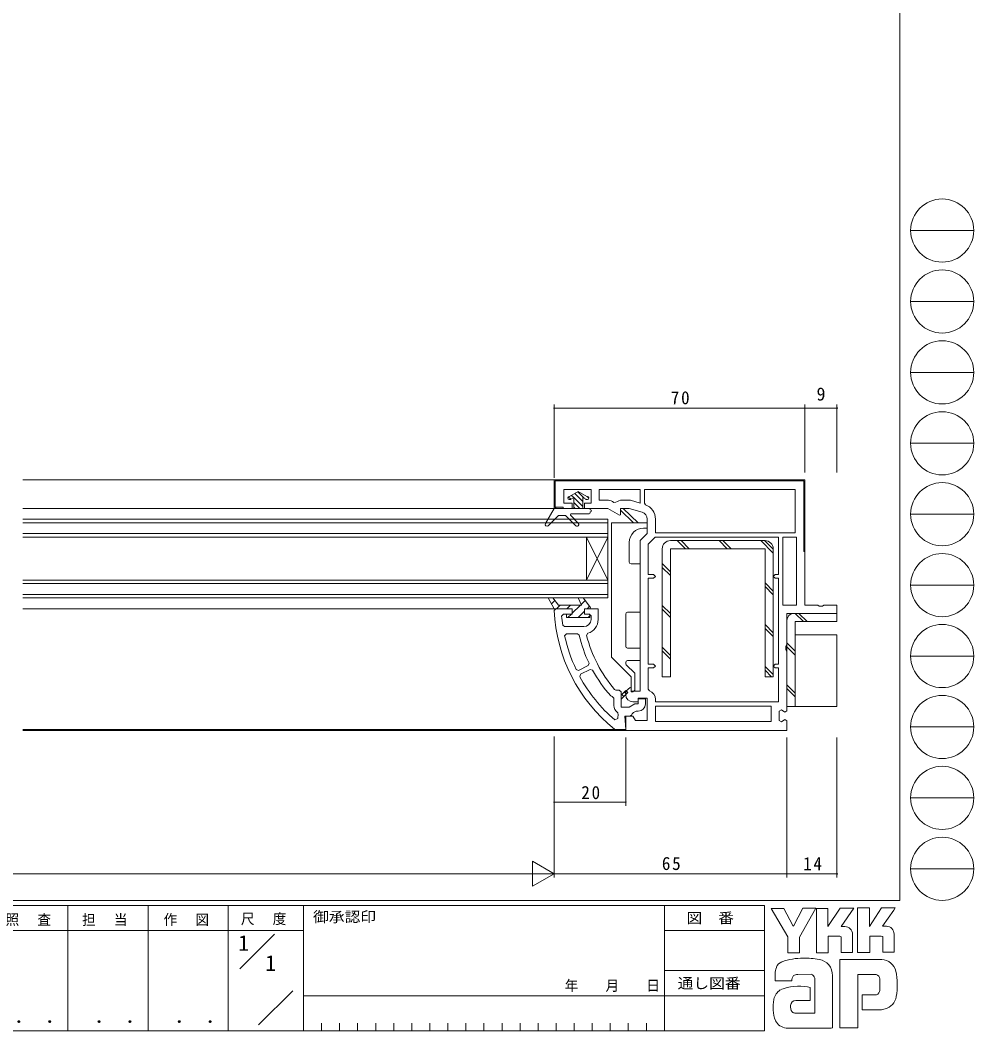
# Model space of a CAD drawing. Units: millimetres on the paper. Extents: x -420 to 373, y -297 to 267.
# Drawn here: x 106.6 to 372.9, y -297 to -14.9 of the extents above; entities that cross this region are included whole.
import ezdxf
from ezdxf.enums import TextEntityAlignment as Align

# ---------------------------------------------------------------- set-up
doc = ezdxf.new("R2010")
doc.units = ezdxf.units.MM
for name, color, linetype, lineweight in [('0-1_YKK_ZWAK', 7, 'Continuous', 9), ('0-3_YKK_12', 2, 'Continuous', 9), ('0-4_YKK_D', 6, 'Continuous', 9), ('0-6_YKK_13', 4, 'Continuous', 9), ('0-7_YKK_11', 7, 'Continuous', 9)]:
    doc.layers.add(name, color=color, linetype=linetype, lineweight=lineweight)
doc.layers.add('0-2_USER1', color=3, linetype='Continuous')
doc.styles.add('ＭＳ ゴシック', font='')
doc.styles.get('ＭＳ ゴシック').set_extended_font_data('MS Gothic')

msp = doc.modelspace()

# ---------------------------------------------------------------- linework, layer by layer
at = {"layer": '0-1_YKK_ZWAK'}
for p, q in [((352.3, 264.4), (352.3, -260.6)), ((355.276, -73.616), (372.916, -73.616)), ((355.276, -93.412), (372.916, -93.412)), ((355.276, -113.208), (372.916, -113.208)), ((355.276, -133.004), (372.916, -133.004)), ((355.276, -152.8), (372.916, -152.8)), ((355.276, -172.596), (372.916, -172.596)), ((355.276, -192.392), (372.916, -192.392)), ((355.276, -212.188), (372.916, -212.188)), ((355.276, -231.984), (372.916, -231.984)), ((355.276, -251.78), (372.916, -251.78)), ((352.3, -260.6), (-417.7, -260.6)), ((314.5, -262), (-417.7, -262)), ((119.9, -262), (119.9, -297)), ((142.3, -262), (142.3, -297)), ((164.7, -262), (164.7, -297)), ((185.7, -262), (185.7, -297)), ((286.5, -262), (286.5, -297)), ((314.5, -262), (314.5, -297)), ((316.337, -262.906), (319.851, -262.906)), ((320.932, -270.799), (316.337, -262.906)), ((325.136, -262.798), (322.581, -267.771)), ((328.96, -275.231), (328.96, -262.825)), ((340.474, -262.717), (343.745, -262.717)), ((340.474, -275.123), (340.474, -262.717)), ((347.178, -262.717), (350.962, -262.717)), ((350.583, -263.365), (347.461, -267.825)), ((350.962, -262.717), (350.583, -263.365)), ((336.879, -267.906), (335.84, -267.906)), ((348.501, -267.825), (347.461, -267.825)), ((165.684, -268.999), (97.5, -268.999)), ((165.684, -268.999), (185.7, -268.999)), ((167.87, -279.736), (177.564, -270.043)), ((286.5, -269), (314.5, -269)), ((335.474, -270.582), (332.284, -270.582)), ((339.042, -270.069), (339.042, -275.15)), ((343.88, -270.555), (343.88, -275.123)), ((347.069, -270.555), (343.88, -270.555)), ((347.502, -270.717), (347.069, -270.555)), ((347.502, -275.096), (347.502, -270.717)), ((350.664, -270.069), (350.664, -275.096)), ((343.88, -275.123), (340.474, -275.123)), ((347.502, -275.046), (347.553, -275.096)), ((350.664, -275.096), (347.502, -275.096)), ((347.124, -277.096), (335.528, -277.096)), ((335.528, -277.096), (335.528, -296.206)), ((286.5, -280.199), (314.5, -280.199)), ((317.418, -283.07), (317.418, -281.141)), ((327.446, -281.205), (323.748, -281.275)), ((333.42, -281.583), (333.42, -296.179)), ((340.555, -281.259), (345.204, -281.259)), ((340.555, -296.206), (340.555, -281.259)), ((322.067, -283.07), (317.418, -283.07)), ((328.527, -292.071), (328.527, -282.34)), ((346.673, -282.756), (346.691, -285.391)), ((173.172, -295.345), (182.696, -285.821)), ((185.7, -287.2), (286.5, -287.2)), ((314.5, -287.199), (286.5, -287.199)), ((341.772, -286.989), (341.772, -291.125)), ((345.313, -286.989), (341.772, -286.989)), ((327.176, -288.53), (323.181, -288.535)), ((322.905, -292.071), (328.527, -292.071)), ((328.095, -292.071), (328.446, -292.071)), ((328.527, -292.07), (328.528, -292.071)), ((341.772, -291.125), (347.097, -291.125)), ((347.097, -291.125), (348.178, -290.882)), ((190.74, -294.9), (190.74, -297)), ((195.78, -294.9), (195.78, -297)), ((200.82, -294.9), (200.82, -297)), ((205.86, -294.9), (205.86, -297)), ((210.9, -294.9), (210.9, -297)), ((215.94, -294.9), (215.94, -297)), ((220.98, -294.9), (220.98, -297)), ((226.02, -294.9), (226.02, -297)), ((231.06, -294.9), (231.06, -297)), ((236.1, -294.9), (236.1, -297)), ((241.14, -294.9), (241.14, -297)), ((246.18, -294.9), (246.18, -297)), ((251.22, -294.9), (251.22, -297)), ((256.26, -294.9), (256.26, -297)), ((261.3, -294.9), (261.3, -297)), ((266.34, -294.9), (266.34, -297)), ((271.38, -294.9), (271.38, -297)), ((276.42, -294.9), (276.42, -297)), ((281.46, -294.9), (281.46, -297)), ((333.42, -296.179), (333.095, -296.233)), ((-417.7, -297), (314.5, -297)), ((322.067, -296.26), (320.58, -296.26)), ((333.095, -296.233), (322.067, -296.26))]:
    msp.add_line(p, q, dxfattribs=at)
for points in [[(319.851, -262.906), (322.364, -267.609), (322.581, -267.771)], [(325.136, -262.798), (328.762, -262.798), (324.229, -270.826)], [(328.96, -262.825), (332.176, -262.825), (332.176, -267.923), (335.555, -262.771)], [(335.555, -262.771), (339.38, -262.771), (335.84, -267.906)], [(343.745, -262.717), (343.745, -267.908), (347.178, -262.717)], [(324.229, -270.826), (324.229, -275.258), (320.932, -275.258), (320.932, -270.799)], [(332.284, -270.582), (332.284, -275.231), (328.96, -275.231)], [(339.042, -275.15), (335.906, -275.15), (335.906, -270.744), (335.474, -270.582)], [(326.473, -284.773), (327.176, -284.935), (327.176, -288.53)], [(335.528, -296.206), (339.772, -296.206), (340.555, -296.206)]]:
    msp.add_lwpolyline(points, dxfattribs=at)
for centre in [(364.096, -73.616), (364.096, -93.412), (364.096, -113.208), (364.096, -133.004), (364.096, -152.8), (364.096, -172.596), (364.096, -192.392), (364.096, -212.188), (364.096, -231.984), (364.096, -251.78)]:
    msp.add_circle(centre, 8.82, dxfattribs=at)
for centre, radius, start, end in [((336.879, -270.069), 2.163, 0.00165, 89.99603), ((348.501, -269.988), 2.163, 0.00165, 89.99603), ((320.106, -280.055), 2.444, 109.02126, 161.51263), ((325.222, -294.401), 17.68, 89.89165, 109.30847), ((325.741, -297.463), 20.748, 78.78009, 91.46938), ((329.03, -281.496), 4.449, 40.66422, 80.31693), ((328.809, -281.485), 4.612, 358.78058, 38.76563), ((346.972, -281.44), 4.341, 14.44571, 87.08746), ((322.459, -281.166), 5.037, 158.41083, 179.71774), ((324.175, -283.007), 2.109, 138.46381, 181.71359), ((323.615, -282.971), 1.701, 85.50551, 126.78038), ((326.956, -282.754), 1.625, 14.75519, 72.44994), ((345.365, -282.479), 1.229, 16.43123, 96.91661), ((330.666, -284.187), 20.86, 350.99026, 10.67624), ((324.02, -297.854), 13.309, 79.38097, 112.05824), ((343.031, -283.208), 3.673, 4.93422, 17.03551), ((320.927, -288.927), 3.908, 121.8271, 169.08475), ((345.314, -285.684), 1.306, 269.95467, 342.90144), ((343.01, -285.041), 3.697, 343.6902, 354.75362), ((347.035, -286.745), 4.291, 285.4429, 349.90448), ((327.949, -290.395), 11.082, 168.76372, 199.80078), ((324.082, -290.328), 2.369, 171.08202, 216.71922), ((323.19, -289.979), 1.445, 90.33952, 178.03638), ((323.15, -290.565), 1.526, 230.97279, 260.7549), ((320.94, -292.443), 3.823, 207.31435, 263.59464)]:
    msp.add_arc(centre, radius, start, end, dxfattribs=at)
at = {"layer": '0-3_YKK_12'}
for p, q in [((301.172, -143.173), (107.259, -143.173)), ((256.197, -151.173), (107.259, -151.173)), ((270.697, -154.173), (107.259, -154.173)), ((270.697, -176.173), (270.697, -154.173)), ((270.697, -155.173), (107.259, -155.173)), ((270.697, -158.173), (107.259, -158.173)), ((270.697, -159.173), (107.259, -159.173)), ((264.697, -159.173), (264.697, -171.173)), ((270.697, -159.173), (264.697, -171.173)), ((270.697, -171.173), (264.697, -159.173)), ((270.697, -171.173), (107.259, -171.173)), ((270.697, -172.173), (107.259, -172.173)), ((270.697, -175.173), (107.259, -175.173)), ((270.697, -176.173), (107.259, -176.173)), ((255.874, -179.173), (107.259, -179.173)), ((272.817, -212.873), (107.259, -212.873)), ((320.197, -213.173), (107.259, -213.173))]:
    msp.add_line(p, q, dxfattribs=at)
at = {"layer": '0-4_YKK_D'}
for p, q in [((255.697, -142.673), (255.697, -122.173)), ((325.697, -123.173), (255.697, -123.173)), ((325.697, -141.179), (325.697, -122.173)), ((325.697, -141.179), (325.697, -122.173)), ((334.697, -123.173), (325.697, -123.173)), ((334.697, -141.179), (334.697, -122.173)), ((255.697, -214.873), (255.697, -254.173)), ((255.697, -215.173), (255.697, -234.173)), ((255.697, -215.173), (255.697, -254.173)), ((275.697, -215.173), (275.697, -234.173)), ((320.697, -215.173), (320.697, -254.173)), ((320.697, -215.173), (320.697, -254.173)), ((334.697, -215.173), (334.697, -254.173)), ((275.697, -233.173), (255.697, -233.173)), ((255.697, -253.173), (249.635, -249.673)), ((249.635, -249.673), (249.635, -256.673)), ((248.697, -253.173), (-37.303, -253.173)), ((255.697, -253.173), (243.573, -253.173)), ((255.697, -253.173), (249.635, -256.673)), ((320.697, -253.173), (255.697, -253.173)), ((320.697, -253.173), (334.697, -253.173))]:
    msp.add_line(p, q, dxfattribs=at)
for centre, start, end in [((255.697, -123.173), 0, 180), ((255.697, -123.173), 180, 0), ((325.697, -123.173), 0, 180), ((325.697, -123.173), 0, 180), ((325.697, -123.173), 180, 0), ((325.697, -123.173), 180, 0), ((334.697, -123.173), 0, 180), ((334.697, -123.173), 180, 0), ((255.697, -233.173), 0, 180), ((255.697, -233.173), 180, 0), ((275.697, -233.173), 0, 180), ((275.697, -233.173), 180, 0), ((320.697, -253.173), 0, 180), ((320.697, -253.173), 0, 180), ((320.697, -253.173), 180, 0), ((320.697, -253.173), 180, 0), ((334.697, -253.173), 0, 180), ((334.697, -253.173), 180, 0)]:
    msp.add_arc(centre, 0.106, start, end, dxfattribs=at)
at = {"layer": '0-6_YKK_13'}
for p, q in [((262.447, -146.473), (260.022, -147.873)), ((262.304, -146.556), (264.097, -148.35)), ((262.447, -146.473), (264.872, -147.873)), ((259.659, -147.952), (260.327, -148.621)), ((260.022, -147.873), (259.897, -147.873)), ((260.129, -148.673), (259.897, -148.673)), ((261.197, -148.119), (260.33, -148.62)), ((260.596, -147.542), (261.181, -148.128)), ((261.197, -148.119), (261.197, -151.173)), ((261.197, -148.144), (263.697, -150.644)), ((261.197, -149.491), (262.88, -151.173)), ((261.45, -147.049), (263.697, -149.296)), ((263.697, -148.119), (264.565, -148.62)), ((263.697, -148.119), (263.697, -151.173)), ((264.997, -148.673), (264.765, -148.673)), ((264.997, -147.873), (264.872, -147.873)), ((264.968, -147.873), (265.396, -148.301)), ((253.263, -155.425), (255.697, -151.173)), ((265.797, -151.173), (255.697, -151.173)), ((261.197, -150.838), (261.533, -151.173)), ((265.797, -151.173), (265.797, -151.573)), ((265.797, -152.173), (265.797, -152.373)), ((274.997, -151.181), (274.197, -151.181)), ((274.197, -151.181), (274.197, -151.681)), ((274.197, -151.681), (277.86, -155.181)), ((279.175, -155.181), (274.997, -151.181)), ((256.897, -153.173), (254.051, -156.026)), ((258.897, -153.173), (256.897, -153.173)), ((258.897, -153.173), (261.751, -156.027)), ((262.458, -155.32), (260.324, -153.185)), ((265.497, -152.673), (260.536, -152.673)), ((271.697, -192.681), (271.697, -155.181)), ((271.697, -155.181), (281.697, -155.181)), ((281.697, -156.681), (280.697, -156.681)), ((281.697, -155.181), (281.697, -156.681)), ((276.697, -160.681), (276.697, -166.181)), ((314.597, -160.173), (288.197, -160.173)), ((290.095, -160.173), (292.395, -162.473)), ((291.157, -160.173), (293.457, -162.473)), ((301.763, -160.173), (304.063, -162.473)), ((302.824, -160.173), (305.124, -162.473)), ((313.43, -160.173), (316.897, -163.64)), ((314.491, -160.173), (316.897, -162.579)), ((285.897, -162.473), (285.897, -198.173)), ((288.197, -162.473), (314.597, -162.473)), ((288.197, -198.173), (288.197, -162.473)), ((314.597, -162.473), (314.597, -198.173)), ((316.897, -198.173), (316.897, -162.473)), ((285.897, -166.581), (288.197, -168.881)), ((285.897, -167.642), (288.197, -169.942)), ((314.597, -171.946), (316.897, -174.246)), ((314.597, -173.008), (316.897, -175.308)), ((285.897, -178.248), (288.197, -180.548)), ((285.897, -179.309), (288.197, -181.609)), ((322.697, -180.473), (334.697, -180.473)), ((323.03, -180.473), (325.33, -182.773)), ((324.091, -180.473), (326.391, -182.773)), ((334.697, -180.473), (334.697, -182.773)), ((275.697, -180.681), (275.697, -189.681)), ((320.697, -206.473), (320.697, -182.473)), ((322.997, -182.773), (322.997, -206.473)), ((334.697, -182.773), (322.997, -182.773)), ((314.597, -183.613), (316.897, -185.913)), ((314.597, -184.675), (316.897, -186.975)), ((320.697, -188.746), (322.997, -191.046)), ((334.697, -186.473), (322.997, -186.473)), ((285.897, -189.915), (288.197, -192.215)), ((285.897, -190.977), (288.197, -193.277)), ((320.697, -189.808), (322.997, -192.108)), ((277.197, -198.181), (271.697, -192.681)), ((275.697, -194.181), (275.697, -194.494)), ((275.844, -194.847), (278.197, -197.201)), ((314.597, -195.281), (316.897, -197.581)), ((314.597, -196.342), (316.428, -198.173)), ((285.897, -198.173), (288.197, -198.173)), ((314.597, -198.173), (316.897, -198.173)), ((320.697, -200.413), (322.997, -202.713)), ((320.697, -201.475), (322.997, -203.775)), ((322.997, -206.473), (320.697, -206.473))]:
    msp.add_line(p, q, dxfattribs=at)
for points in [[(277.197, -166.681), (279.697, -166.681), (279.697, -180.181), (276.197, -180.181)], [(334.697, -186.473), (334.697, -206.473), (322.997, -206.473)], [(276.197, -190.181), (279.697, -190.181), (279.697, -193.681), (276.197, -193.681)], [(278.197, -197.201), (278.197, -201.881), (277.697, -202.381), (277.197, -202.381), (277.197, -198.181)]]:
    msp.add_lwpolyline(points, dxfattribs=at)
for centre, radius, start, end in [((259.897, -148.273), 0.4, 90, 270), ((260.129, -148.273), 0.4, 270, 299.99998), ((264.765, -148.273), 0.4, 239.99998, 270), ((264.997, -148.273), 0.4, 270, 90), ((265.797, -151.873), 0.3, 270, 90), ((260.536, -152.973), 0.3, 90, 224.99997), ((265.497, -152.373), 0.3, 270, 0), ((253.697, -155.673), 0.5, 150.20996, 315.07144), ((262.104, -155.673), 0.5, 225, 45.00015), ((280.697, -160.681), 4, 90, 180), ((288.197, -162.473), 2.3, 90, 180), ((314.597, -162.473), 2.3, 0, 90), ((277.197, -166.181), 0.5, 180, 270), ((276.197, -180.681), 0.5, 90, 180), ((322.697, -182.473), 2, 90, 180), ((276.197, -189.681), 0.5, 180, 270), ((276.197, -194.181), 0.5, 90, 180), ((276.197, -194.494), 0.5, 180, 224.99998)]:
    msp.add_arc(centre, radius, start, end, dxfattribs=at)
at = {"layer": '0-7_YKK_11'}
for p, q in [((258.33, -143.173), (258.03, -143.473)), ((261.158, -143.173), (260.858, -143.473)), ((263.986, -143.173), (263.687, -143.473)), ((266.815, -143.173), (266.515, -143.473)), ((269.643, -143.173), (269.343, -143.473)), ((272.472, -143.173), (272.172, -143.473)), ((275.3, -143.173), (275, -143.473)), ((278.129, -143.173), (277.829, -143.473)), ((280.957, -143.173), (280.657, -143.473)), ((283.785, -143.173), (283.485, -143.473)), ((286.614, -143.173), (286.314, -143.473)), ((289.442, -143.173), (289.142, -143.473)), ((292.271, -143.173), (291.971, -143.473)), ((295.099, -143.173), (294.799, -143.473)), ((297.928, -143.173), (297.628, -143.473)), ((300.756, -143.173), (300.456, -143.473)), ((303.585, -143.173), (303.285, -143.473)), ((306.413, -143.173), (306.113, -143.473)), ((309.241, -143.173), (308.941, -143.473)), ((312.07, -143.173), (311.77, -143.473)), ((314.898, -143.173), (314.598, -143.473)), ((317.727, -143.173), (317.427, -143.473)), ((320.555, -143.173), (320.255, -143.473)), ((323.383, -143.173), (323.084, -143.473)), ((325.697, -143.688), (325.397, -143.988)), ((255.997, -145.506), (255.697, -145.806)), ((268.297, -145.873), (279.697, -145.873)), ((280.897, -145.873), (322.997, -145.873)), ((325.697, -146.516), (325.397, -146.816)), ((255.997, -148.334), (255.697, -148.634)), ((325.697, -149.345), (325.397, -149.645)), ((256.287, -150.873), (256.019, -151.14)), ((256.197, -151.173), (258.197, -151.173)), ((325.697, -152.173), (325.397, -152.473)), ((325.697, -155.002), (325.397, -155.302)), ((325.697, -157.83), (325.397, -158.13)), ((318.397, -159.173), (283.95, -159.173)), ((319.597, -178.173), (319.597, -159.173)), ((325.697, -160.658), (325.397, -160.958)), ((255.887, -176.856), (254.937, -177.806)), ((264.353, -176.875), (263.244, -177.984)), ((257.398, -178.173), (256.398, -179.173)), ((256.916, -178.173), (263.332, -178.173)), ((260.227, -178.173), (259.227, -179.173)), ((263.055, -178.173), (260.684, -180.544)), ((264.197, -179.859), (262.383, -181.673)), ((265.575, -178.481), (264.883, -179.173)), ((260.568, -180.66), (259.555, -181.673)), ((264.397, -180.673), (265.497, -180.673)), ((265.697, -181.188), (265.212, -181.673)), ((258.639, -186.78), (259.127, -186.173)), ((259.127, -186.173), (262.204, -186.173)), ((264.763, -186.618), (265.109, -186.015)), ((262.881, -198.163), (263.093, -197.478)), ((273.897, -201.873), (274.397, -202.373)), ((274.397, -202.373), (274.397, -206.673)), ((275.862, -202.974), (275.296, -202.409)), ((274.447, -204.389), (274.397, -204.339)), ((275.154, -203.682), (274.589, -203.116)), ((273.447, -208.209), (273.625, -208.793)), ((273.47, -209.828), (272.645, -210.238)), ((316.297, -210.673), (283.997, -210.673))]:
    msp.add_line(p, q, dxfattribs=at)
for points in [[(325.697, -143.173), (255.697, -143.173), (255.697, -151.173), (260.697, -151.173), (260.697, -149.673), (258.397, -149.673), (258.397, -145.873), (265.997, -145.873), (265.997, -149.673), (264.197, -149.673), (264.197, -151.173), (270.697, -151.173), (273.97, -153.063), (274.197, -152.932), (274.197, -151.173), (276.697, -151.173), (280.272, -152.246)], [(256.197, -151.173), (258.197, -151.173), (258.197, -150.873), (255.997, -150.873), (255.997, -143.473), (325.397, -143.473), (325.397, -163.173), (325.697, -163.173), (325.697, -143.673)], [(277.697, -205.173), (279.197, -205.173), (279.197, -204.173), (281.697, -204.173), (281.697, -210.373), (278.39, -210.373), (277.697, -209.173), (275.697, -209.173), (275.697, -213.173), (320.697, -213.173), (320.697, -210.495), (320.134, -210.132), (319.161, -210.714), (318.597, -210.351), (318.597, -207.795), (319.161, -207.432), (320.134, -208.014), (320.697, -207.651), (320.697, -191.039), (320.447, -190.606), (320.447, -189.74), (320.697, -189.307), (320.697, -180.473), (334.697, -180.473), (334.697, -178.173), (331.063, -178.173), (330.63, -178.423), (329.764, -178.423), (329.331, -178.173), (325.697, -178.173), (325.697, -143.173)], [(268.297, -145.873), (279.697, -145.873), (279.697, -149.672), (277.035, -148.873), (274.697, -148.873)], [(270.563, -148.873), (268.297, -148.873), (268.297, -145.873)], [(280.897, -145.873), (322.997, -145.873), (322.997, -157.973), (283.997, -157.973), (283.997, -154.161)], [(281.22, -150.14), (280.897, -149.672), (280.897, -145.873)], [(272.971, -149.468), (272.413, -149.508), (271.963, -149.248)], [(281.697, -154.161), (281.697, -158.173), (279.697, -160.173), (279.697, -202.173), (277.197, -202.173), (277.197, -201.268), (276.952, -201.152), (275.697, -202.173), (275.697, -203.173)], [(318.397, -159.173), (283.95, -159.173), (281.997, -161.126), (281.997, -169.673), (283.497, -169.673), (283.997, -170.173), (283.497, -170.673), (281.997, -170.673), (281.997, -194.673), (283.497, -194.673), (283.997, -195.173), (283.497, -195.673), (281.997, -195.673), (281.997, -201.653), (282.331, -202.124)], [(283.997, -204.481), (283.997, -205.173), (318.397, -205.173), (318.397, -195.673), (317.397, -195.673), (316.897, -195.173), (317.397, -194.673), (318.397, -194.673), (318.397, -170.673), (317.397, -170.673), (316.897, -170.173), (317.397, -169.673), (318.397, -169.673), (318.397, -159.173)], [(255.698, -179.696), (256.197, -179.173), (260.497, -179.173)], [(267.997, -182.173), (267.997, -179.173), (264.397, -179.173)], [(257.801, -181.215), (258.299, -180.673), (260.497, -180.673)], [(265.497, -180.673), (265.997, -181.173), (265.997, -182.173)], [(263.997, -184.173), (258.584, -184.173), (258.089, -183.744)], [(259.127, -186.173), (262.204, -186.173), (262.69, -186.558)], [(265.444, -194.387), (265.219, -195.048), (262.545, -196.41), (261.867, -196.181)], [(263.093, -197.478), (265.767, -196.116), (266.433, -196.321)], [(273.897, -201.873), (272.947, -201.873), (272.567, -201.699)], [(274.397, -202.373), (274.397, -206.673), (276.638, -206.673), (278.197, -205.773), (279.197, -205.773), (279.197, -204.373), (281.197, -204.373), (281.197, -205.773)], [(271.497, -203.513), (271.884, -203.681), (272.397, -204.181), (272.397, -206.173)], [(279.197, -207.773), (278.754, -207.773), (278.633, -207.788)], [(277.305, -208.884), (276.852, -209.173), (275.419, -209.173), (275.743, -212.873), (272.872, -212.873), (272.56, -212.764)]]:
    msp.add_lwpolyline(points, dxfattribs=at)
for points in [[(319.597, -178.173), (319.597, -159.173), (323.397, -159.173), (323.397, -178.173)], [(256.916, -178.173), (263.332, -178.173), (262.401, -176.173), (263.818, -176.173), (265.851, -178.843), (265.679, -179.173), (264.197, -179.173), (264.197, -180.673), (265.697, -180.673), (265.697, -181.673), (259.197, -181.673), (259.197, -180.673), (260.697, -180.673), (260.697, -179.173), (255.697, -179.173), (254.029, -176.173), (255.354, -176.173)], [(276.28, -202.556), (274.397, -204.439), (274.397, -203.307), (275.714, -201.99)], [(316.297, -210.673), (283.997, -210.673), (283.997, -206.373), (316.297, -206.373)]]:
    msp.add_lwpolyline(points, close=True, dxfattribs=at)
for centre, radius, start, end in [((270.563, -151.673), 2.8, 59.99998, 90), ((274.697, -151.673), 2.8, 89.99998, 128.05968), ((279.697, -154.161), 2, 359.99998, 73.30077), ((279.697, -154.161), 4.3, 359.99997, 69.25763), ((300.649, -177.607), 45, 182.66092, 231.37575), ((300.649, -177.607), 43, 184.81299, 188.20569), ((263.997, -182.173), 2, 270, 359.99998), ((263.997, -182.173), 4, 286.13879, 0), ((300.649, -177.607), 43, 192.31673, 205.59113), ((300.649, -177.607), 39, 193.26862, 205.48409), ((300.649, -177.607), 37, 194.09454, 220.62616), ((300.649, -177.607), 39, 208.67566, 221.62587), ((300.649, -177.607), 43, 208.55736, 229.36305), ((281.497, -204.481), 2.5, 0.00002, 70.52878), ((277.697, -203.173), 2, 180, 269.99998), ((279.197, -205.773), 2, 270, 359.99998), ((274.897, -206.173), 2.5, 179.99997, 234.54309), ((279.119, -209.728), 2, 104.05469, 155.03664), ((275.965, -209.673), 2.5, 159.38329, 183.54097)]:
    msp.add_arc(centre, radius, start, end, dxfattribs=at)

# ---------------------------------------------------------------- texts
at = {"layer": '0-1_YKK_ZWAK', "style": 'ＭＳ ゴシック', "width": 1.1}
for s, p in [('御承認印', (188.367, -267.533)), ('図\u3000番', (292.698, -267.862)), ('通し図番', (290.179, -286.085))]:
    msp.add_text(s, height=2.933, dxfattribs=at).set_placement(p, align=Align.BOTTOM_LEFT)
at = {"layer": '0-1_YKK_ZWAK', "color": 3, "style": 'ＭＳ ゴシック', "width": 1.15}
for p in [(101.955, -295.946), (124.355, -295.946), (146.755, -295.946)]:
    msp.add_text(' ． ．', height=3.666, dxfattribs=at).set_placement(p, align=Align.BOTTOM_LEFT)
at = {"layer": '0-1_YKK_ZWAK', "char_height": 2.933, "attachment_point": 7, "style": 'ＭＳ ゴシック'}
for s, insert in [('\\T1.17;\\W0.95;照\\~\\~査', (102.489, -267.78)), ('\\T1.17;\\W0.95;担\\~\\~当', (123.855, -267.78)), ('\\T1.17;\\W0.95;作\\~\\~図', (146.62, -267.762)), ('\\T1.17;\\W0.95;尺\\~\\~度', (168.212, -267.537)), ('\\T1.2;\\W0.95;年\\~\\~\\~月\\~\\~\\~日', (258.676, -286.169))]:
    msp.add_mtext(s, dxfattribs=dict(at, insert=insert))
at = {"layer": '0-2_USER1', "style": 'ＭＳ ゴシック'}
for p in [(167.5, -275.999), (175.033, -281.599)]:
    msp.add_text('1', height=4.399, dxfattribs=at).set_placement(p, align=Align.BOTTOM_LEFT)
at = {"layer": '0-4_YKK_D', "color": 3, "style": 'ＭＳ ゴシック'}
msp.add_text('9', height=3.666, dxfattribs=at).set_placement((328.997, -122.173), align=Align.BOTTOM_LEFT)
at = {"layer": '0-4_YKK_D', "color": 3, "char_height": 3.666, "attachment_point": 7, "style": 'ＭＳ ゴシック'}
for s, insert in [('\\T1.21;\\W0.95;70', (288.297, -122.173)), ('\\T1.21;\\W0.95;20', (263.297, -232.373)), ('\\T1.21;\\W0.95;65', (285.797, -252.173)), ('\\T1.21;\\W0.95;14', (325.26, -252.173))]:
    msp.add_mtext(s, dxfattribs=dict(at, insert=insert))

doc.saveas('drawing.dxf')
